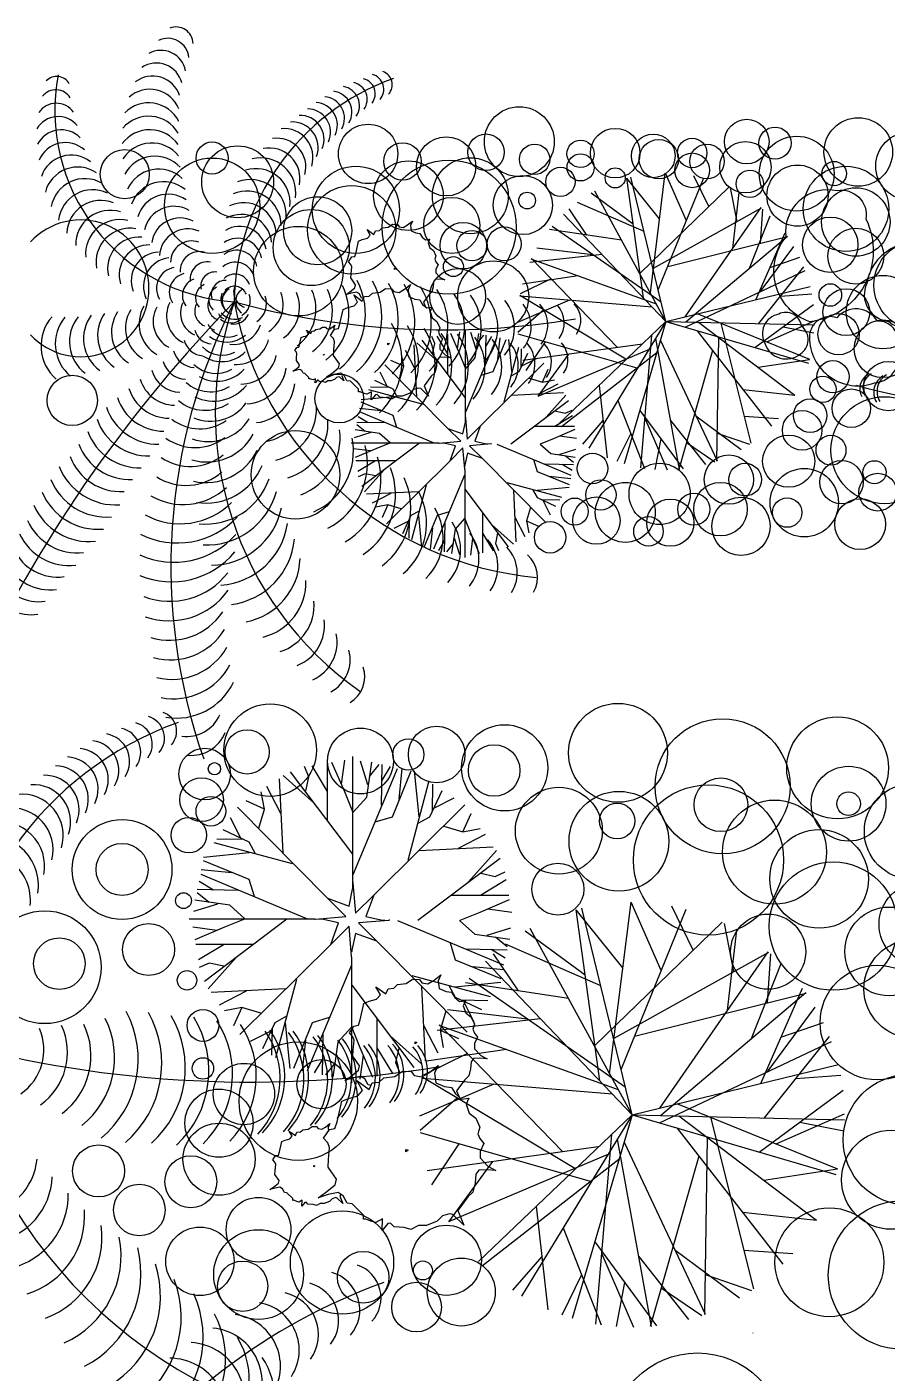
# Model space of a CAD drawing. Header units: inches. Extents: x 0 to 2330, y 0 to 1444.
# Drawn here: x 921 to 952.57, y 388.77 to 438.16 of the extents above; entities that cross this region are included whole.
import ezdxf

# ---------------------------------------------------------------- set-up
doc = ezdxf.new("R2010")
doc.units = ezdxf.units.IN
doc.header["$MEASUREMENT"] = 0
doc.layers.add('Plants', color=92, linetype='Continuous')

# ---------------------------------------------------------------- blocks, each defined once
blk = doc.blocks.new('18')
at = {"layer": 'Plants'}
for p, q in [((5981.23, 13080.4), (5982.37, 13088.95)), ((5985.27, 13043.75), (5985.27, 13090.16)), ((5969.63, 13083.03), (5968.07, 13086.62)), ((5976.28, 13077.76), (5970.76, 13086.88)), ((5976.28, 13067.23), (5976.28, 13087.84)), ((5982.37, 13077.61), (5977.84, 13088.14)), ((5990.62, 13080.12), (5987.99, 13088.61)), ((5990.22, 13075.73), (5991.99, 13088.18)), ((5991.18, 13083.09), (5994.62, 13087.33)), ((5995.48, 13072.76), (5995.74, 13087.33)), ((5995.59, 13081.53), (5998.67, 13086.63)), ((5971.61, 13073.46), (5960.43, 13083.43)), ((5985.2, 13055.44), (5963.12, 13084.8)), ((5985.36, 13048.28), (6001.15, 13085.92)), ((5999.33, 13068.8), (6006.01, 13085.07)), ((6001.71, 13075.02), (6002.83, 13085.92)), ((6008.9, 13068.8), (6007.23, 13085.07)), ((5960.43, 13055.99), (5959.16, 13082.32)), ((5968.5, 13077.86), (5969.63, 13083.03)), ((6004.9, 13053.37), (6012.34, 13081.25)), ((5549.5, 13018.38), (5557.12, 13079.4)), ((5567.84, 13055.13), (5557.15, 13079.4)), ((5579.27, 13062.37), (5571.61, 13078.07)), ((5959.58, 13069.97), (5954.63, 13079.53)), ((6012.65, 13068.8), (6017.05, 13078.14)), ((6013.61, 13070.78), (6013.76, 13080.4)), ((5545.99, 13015.82), (5537.57, 13076.74)), ((5554.21, 13056.07), (5537.6, 13076.74)), ((5557.47, 13003.8), (5539.61, 13077.26)), ((5553.54, 13019.95), (5576.7, 13076.91)), ((5953.78, 13071.48), (5952.65, 13077.61)), ((5985.2, 13070.52), (5982.37, 13077.61)), ((5985.36, 13070.35), (5990.22, 13075.73)), ((6014.32, 13071.91), (6021.36, 13075.45)), ((5544.25, 13028.46), (5589.51, 13072.28)), ((5947.27, 13074.42), (5947.27, 13074.42)), ((5953.78, 13071.48), (5947.27, 13074.42)), ((5992.7, 13040.92), (6025.1, 13073.04)), ((5557.47, 13003.8), (5521.2, 13070.14)), ((5593.69, 13054.73), (5590.35, 13071.88)), ((5591.47, 13040.99), (5594.8, 13069.54)), ((5976.28, 13039.79), (5944.16, 13072.19)), ((5951.8, 13064.7), (5953.78, 13071.48)), ((6024.39, 13063.42), (6027.33, 13069.93)), ((6027.33, 13069.93), (6027.33, 13069.93)), ((5540.79, 13053.44), (5519.39, 13069.11)), ((5945.29, 13061.41), (5941.75, 13068.45)), ((5993.26, 13066.96), (5999.33, 13068.8)), ((6008.5, 13066.53), (6012.65, 13068.8)), ((5546.33, 13049.62), (5512.37, 13064.48)), ((5948.4, 13059.74), (5939.07, 13064.14)), ((6017.61, 13065.4), (6024.39, 13063.42)), ((6024.39, 13063.42), (6030.52, 13064.55)), ((5551.08, 13031.04), (5606.14, 13061.65)), ((5567.32, 13006.2), (5605.92, 13061.83)), ((6022.87, 13057.62), (6032.44, 13062.57)), ((5517.11, 13047.87), (5508.17, 13061.12)), ((5605.63, 13043.62), (5606.84, 13061.05)), ((5963.83, 13051.99), (5935.95, 13059.44)), ((5946.42, 13060.7), (5936.8, 13060.85)), ((5950.67, 13055.59), (5948.4, 13059.74)), ((5557.47, 13003.8), (5505.27, 13058.49)), ((5599.93, 13030.93), (5610.55, 13057.63)), ((5948.4, 13055.99), (5932.13, 13054.32)), ((6008.9, 13056.77), (6035.23, 13058.04)), ((6026.37, 13045.59), (6036.34, 13056.77)), ((5948.4, 13046.42), (5932.13, 13053.11)), ((6008.34, 13032.01), (6037.71, 13054.08)), ((5534.85, 13045.18), (5498.2, 13050.74)), ((5555.07, 13013.65), (5499.44, 13052.26)), ((5603.29, 13014.94), (5618.14, 13048.9)), ((5942.18, 13048.8), (5931.28, 13049.92)), ((5968.92, 13032.45), (5931.28, 13048.25)), ((6030.77, 13048.7), (6035.94, 13047.57)), ((6035.94, 13047.57), (6039.53, 13049.13)), ((5558.34, 13031.76), (5619.45, 13047.08)), ((5567.6, 13003.57), (5619.29, 13047.31)), ((5935.67, 13042.68), (5930.57, 13045.77)), ((5950.24, 13040.35), (5948.4, 13046.42)), ((5985.29, 13045.21), (5986.17, 13034.41)), ((6030.67, 13040.92), (6039.78, 13046.44)), ((5605.51, 13019.01), (5622.67, 13042.06)), ((5944.44, 13042.58), (5929.87, 13042.83)), ((5983.92, 13037.01), (5985.19, 13042.95)), ((5520.28, 13037.8), (5491.73, 13041.14)), ((5934.11, 13038.27), (5929.87, 13041.72)), ((5976.28, 13039.79), (5983.92, 13037.01)), ((5982.79, 13033.26), (5976.28, 13039.79)), ((5986.17, 13034.41), (5992.7, 13040.92)), ((5992.7, 13040.92), (5989.91, 13033.28)), ((6020.14, 13040.92), (6040.75, 13040.92)), ((6030.52, 13034.84), (6041.05, 13039.36)), ((5524.91, 13037.91), (5488.07, 13033.8)), ((5610.48, 13031.37), (5625.59, 13036.59)), ((5937.08, 13037.72), (5928.59, 13035.08)), ((5941.47, 13037.31), (5929.02, 13039.08)), ((5946.85, 13032.45), (5941.47, 13037.31)), ((6076.67, 12977.31), (6084.29, 13038.33)), ((6095.01, 13014.06), (6084.32, 13038.33)), ((6106.44, 13021.3), (6098.78, 13037)), ((5552.6, 13012.7), (5488.87, 13035.59)), ((5532.81, 12990.58), (5488.99, 13035.84)), ((6023.43, 13032.01), (6030.52, 13034.84)), ((6033.3, 13035.97), (6041.86, 13034.84)), ((6073.16, 12974.75), (6064.74, 13035.66)), ((6081.38, 13014.99), (6064.77, 13035.67)), ((6084.64, 12962.73), (6066.78, 13036.19)), ((6080.71, 12978.88), (6103.87, 13035.84)), ((5604.61, 13002.7), (5627.75, 13031.66)), ((5971.68, 13032.37), (5927.04, 13032.37)), ((5961.77, 13032.29), (5932.4, 13010.21)), ((5946.68, 13032.29), (5939.59, 13029.46)), ((5971.99, 13032.38), (5982.79, 13033.26)), ((5980.19, 13031.01), (5974.25, 13032.28)), ((5977.41, 13023.37), (5980.19, 13031.01)), ((5998.12, 13031.91), (5987.32, 13031.03)), ((5987.32, 13031.03), (5993.83, 13024.5)), ((5989.91, 13033.28), (5995.86, 13032.01)), ((6001.19, 13031.84), (6038.83, 13016.05)), ((6023.26, 13031.84), (6028.64, 13026.98)), ((6071.42, 12987.39), (6116.68, 13031.21)), ((5567.2, 13000.95), (5628.45, 13029.83)), ((5936.81, 13028.33), (5928.25, 13029.46)), ((5939.59, 13029.46), (5929.06, 13024.93)), ((5983.94, 13029.88), (5977.41, 13023.37)), ((5984.82, 13019.09), (5983.94, 13029.88)), ((6033.03, 13026.58), (6041.52, 13029.21)), ((6084.64, 12962.73), (6048.37, 13029.06)), ((6120.86, 13013.66), (6117.52, 13030.81)), ((6118.64, 12999.92), (6121.97, 13028.47)), ((5498.9, 13025.61), (5483.2, 13017.94)), ((5512.74, 13027.02), (5484.31, 13022.85)), ((5986.19, 13027.29), (5984.92, 13021.34)), ((5993.83, 13024.5), (5986.19, 13027.29)), ((6028.64, 13026.98), (6041.09, 13025.21)), ((6036, 13026.02), (6040.24, 13022.58)), ((6067.96, 13012.37), (6046.56, 13028.04)), ((5949.97, 13023.37), (5929.36, 13023.37)), ((5939.44, 13023.37), (5930.33, 13017.85)), ((5977.41, 13023.37), (5945.01, 12991.25)), ((5993.83, 13024.5), (6025.95, 12992.1)), ((6019.87, 13023.94), (6021.7, 13017.87)), ((6073.5, 13008.55), (6039.54, 13023.41)), ((5557.47, 13003.8), (5630.93, 13021.66)), ((6025.67, 13021.72), (6040.24, 13021.46)), ((6034.44, 13021.62), (6039.53, 13018.53)), ((6044.28, 13006.8), (6035.34, 13020.05)), ((6078.25, 12989.97), (6133.31, 13020.58)), ((6094.49, 12965.13), (6133.09, 13020.76)), ((6132.8, 13002.55), (6134.01, 13019.98)), ((5615.81, 13016.72), (5631.75, 13017.84)), ((5943.74, 13018.7), (5933.77, 13007.52)), ((5984.83, 13018.77), (5984.83, 12974.13)), ((6021.7, 13017.87), (6037.98, 13011.19)), ((6084.64, 12962.73), (6032.44, 13017.42)), ((5508.26, 13014.65), (5481.87, 13003.27)), ((5550.47, 13011.14), (5482.98, 13016.75)), ((5537.07, 12984.65), (5483.03, 13017.03)), ((5934.17, 13016.72), (5930.58, 13015.17)), ((5939.34, 13015.59), (5934.17, 13016.72)), ((5984.75, 13016.01), (5968.95, 12978.37)), ((6027.93, 13015.49), (6038.83, 13014.38)), ((6127.1, 12989.85), (6137.72, 13016.56)), ((5602.72, 12990.54), (5632.56, 13012.52)), ((6006.28, 13012.3), (6034.16, 13004.86)), ((5495.25, 13009.71), (5482.07, 12998.24)), ((5965.21, 13010.92), (5957.77, 12983.04)), ((6021.7, 13008.3), (6037.98, 13009.97)), ((6062.02, 13004.11), (6025.37, 13009.67)), ((6082.24, 12972.58), (6026.61, 13011.19)), ((5573.61, 13007.73), (5630.58, 12984.57)), ((5961.21, 13007.52), (5934.88, 13006.25)), ((5947.24, 13006.68), (5937.67, 13001.72)), ((5984.91, 13008.86), (6006.99, 12979.49)), ((6009.68, 13008.3), (6010.95, 12981.97)), ((6019.44, 13008.71), (6021.7, 13004.55)), ((6094.77, 12962.49), (6146.46, 13006.24)), ((6130.46, 12973.87), (6145.31, 13007.83)), ((5557.47, 13003.8), (5502.78, 12951.6)), ((5557.47, 13003.8), (5518.15, 12939.23)), ((5557.47, 13003.8), (5536.2, 12931.25)), ((5557.47, 13003.8), (5633.05, 13002.04)), ((5557.47, 13003.8), (5630.02, 12982.54)), ((5608.79, 12993.43), (5633.07, 13004.12)), ((6021.7, 13004.55), (6031.04, 13000.15)), ((6023.69, 13003.59), (6033.31, 13003.44)), ((6085.52, 12990.69), (6146.62, 13006.01)), ((5574.08, 13003.41), (5623.11, 12966.3)), ((5585.43, 13002.92), (5600.75, 12941.82)), ((5617.16, 13001.18), (5632.85, 12998.13)), ((5945.72, 13000.87), (5939.59, 12999.74)), ((5945.72, 13000.87), (5942.78, 12994.36)), ((5952.5, 12998.89), (5945.72, 13000.87)), ((6024.82, 13002.88), (6028.36, 12995.85)), ((6132.68, 12977.94), (6149.84, 13000.99)), ((5451.33, 12989.95), (5452.47, 12998.5)), ((5455.38, 12953.31), (5455.38, 12999.72)), ((5460.72, 12989.67), (5458.09, 12998.16)), ((5573.41, 12999.13), (5611.17, 12950.59)), ((6018.31, 12999.59), (6016.33, 12992.81)), ((6047.45, 12996.73), (6018.9, 13000.07)), ((5439.73, 12992.58), (5438.17, 12996.17)), ((5446.38, 12987.31), (5440.86, 12996.43)), ((5446.38, 12976.78), (5446.38, 12997.39)), ((5452.47, 12987.16), (5447.94, 12997.69)), ((5455.46, 12957.83), (5471.25, 12995.47)), ((5460.32, 12985.28), (5462.09, 12997.73)), ((5461.28, 12992.64), (5464.72, 12996.88)), ((5465.58, 12982.31), (5465.84, 12996.88)), ((5465.69, 12991.08), (5468.77, 12996.18)), ((5471.81, 12984.57), (5472.93, 12995.47)), ((5542.73, 12980.03), (5482.15, 12997.31)), ((5550.13, 12996.8), (5544.51, 12929.32)), ((5584.25, 12995.72), (5583.23, 12932.73)), ((5957.46, 12995.5), (5953.06, 12986.16)), ((5961.61, 12997.76), (5957.46, 12995.5)), ((5961.21, 12995.5), (5962.88, 12979.22)), ((5970.78, 12995.5), (5964.09, 12979.22)), ((5976.85, 12997.34), (5970.78, 12995.5)), ((5993.83, 12997.06), (5993.83, 12976.46)), ((6052.08, 12996.84), (6015.24, 12992.73)), ((6137.65, 12990.3), (6152.76, 12995.52)), ((5441.71, 12983.01), (5430.53, 12992.98)), ((5455.3, 12964.99), (5433.22, 12994.35)), ((5438.6, 12987.41), (5439.73, 12992.58)), ((5469.43, 12978.35), (5476.11, 12994.62)), ((5479, 12978.35), (5477.33, 12994.62)), ((5495.84, 12993.4), (5486.08, 12978.91)), ((5552.19, 12995.14), (5564.23, 12928.51)), ((5554.62, 12994.07), (5583.49, 12932.82)), ((5942.78, 12994.36), (5942.78, 12994.36)), ((5956.5, 12993.52), (5956.35, 12983.89)), ((5984.75, 12993.94), (5979.89, 12988.56)), ((5984.91, 12993.77), (5987.74, 12986.68)), ((6010.53, 12994.33), (6015.48, 12984.76)), ((6079.77, 12971.63), (6016.04, 12994.52)), ((6059.98, 12949.51), (6016.16, 12994.77)), ((6016.33, 12992.81), (6017.46, 12986.68)), ((6016.33, 12992.81), (6022.84, 12989.87)), ((5430.53, 12965.54), (5429.26, 12991.87)), ((5475, 12962.92), (5482.44, 12990.8)), ((5483.71, 12980.33), (5483.86, 12989.95)), ((5545.45, 12992.33), (5484.53, 12983.9)), ((5955.79, 12992.38), (5948.75, 12988.85)), ((5974.63, 12991.53), (5974.37, 12976.96)), ((5998.5, 12990.83), (6009.68, 12980.86)), ((6022.84, 12989.87), (6022.84, 12989.87)), ((6131.78, 12961.63), (6154.92, 12990.58)), ((5423.88, 12981.04), (5422.75, 12987.16)), ((5429.68, 12979.52), (5424.73, 12989.09)), ((5455.3, 12980.07), (5452.47, 12987.16)), ((5482.75, 12978.35), (5487.15, 12987.69)), ((5507.83, 12987.12), (5492.15, 12965.73)), ((5548.83, 12989.61), (5492.17, 12965.7)), ((5552.79, 12987.86), (5504.25, 12950.1)), ((5581.24, 12989.06), (5563.96, 12928.48)), ((5968.4, 12989.27), (5967.28, 12978.37)), ((5979.89, 12988.56), (5978.12, 12976.11)), ((6094.37, 12959.88), (6155.62, 12988.75)), ((5455.46, 12979.9), (5460.32, 12985.28)), ((5484.42, 12981.46), (5491.46, 12985)), ((5604.36, 12980.49), (5630.57, 12984.54)), ((5979.49, 12984.18), (5982.12, 12975.69)), ((5987.74, 12986.68), (5992.27, 12976.15)), ((5993.83, 12986.53), (5999.35, 12977.42)), ((6001.61, 12986.43), (6000.48, 12981.27)), ((6026.07, 12984.54), (6010.37, 12976.87)), ((6039.91, 12985.95), (6011.48, 12981.78)), ((5446.38, 12949.34), (5414.26, 12981.74)), ((5417.37, 12983.97), (5417.37, 12983.97)), ((5423.88, 12981.04), (5417.37, 12983.97)), ((5462.8, 12950.47), (5495.2, 12982.59)), ((5974.52, 12982.76), (5971.44, 12977.67)), ((5988.88, 12983.9), (5987.74, 12975.34)), ((5421.9, 12974.25), (5423.88, 12981.04)), ((5494.49, 12972.97), (5497.43, 12979.48)), ((5497.43, 12979.48), (5497.43, 12979.48)), ((5978.93, 12981.2), (5975.49, 12976.96)), ((6000.48, 12981.27), (6002.04, 12977.67)), ((6084.64, 12962.73), (6158.1, 12980.59)), ((5415.39, 12970.96), (5411.85, 12978)), ((5463.36, 12976.51), (5469.43, 12978.35)), ((5478.6, 12976.08), (5482.75, 12978.35)), ((6064.24, 12943.58), (6010.2, 12975.96)), ((6142.98, 12975.64), (6158.92, 12976.77)), ((5418.5, 12969.29), (5409.17, 12973.69)), ((5487.71, 12974.95), (5494.49, 12972.97)), ((5494.49, 12972.97), (5500.62, 12974.1)), ((6035.43, 12973.58), (6009.04, 12962.2)), ((6077.64, 12970.07), (6010.15, 12975.68)), ((5492.97, 12967.17), (5502.54, 12972.12)), ((5523.36, 12971.24), (5527.47, 12934.41)), ((6129.89, 12949.47), (6159.73, 12971.45)), ((5433.93, 12961.54), (5406.05, 12968.99)), ((5416.52, 12970.25), (5406.9, 12970.4)), ((5420.77, 12965.14), (5418.5, 12969.29)), ((5596.73, 12969.15), (5623.1, 12966.28)), ((6022.42, 12968.64), (6009.24, 12957.17)), ((5418.5, 12965.54), (5402.23, 12963.87)), ((5479, 12966.32), (5505.33, 12967.59)), ((5496.47, 12955.14), (5506.44, 12966.32)), ((6100.78, 12966.66), (6157.75, 12943.5)), ((5418.5, 12955.97), (5402.23, 12962.66)), ((5478.44, 12941.56), (5507.81, 12963.63)), ((5532.94, 12963.52), (5546.45, 12929.01)), ((6084.64, 12962.73), (6029.95, 12910.53)), ((6084.64, 12962.73), (6045.32, 12898.16)), ((6084.64, 12962.73), (6063.38, 12890.18)), ((6084.64, 12962.73), (6160.22, 12960.97)), ((6084.64, 12962.73), (6157.19, 12941.47)), ((6101.25, 12962.34), (6150.28, 12925.23)), ((6135.96, 12952.35), (6160.24, 12963.05)), ((5412.28, 12958.35), (5401.38, 12959.47)), ((6112.6, 12961.85), (6127.92, 12900.75)), ((6144.33, 12960.1), (6160.02, 12957.06)), ((5439.02, 12942), (5401.38, 12957.8)), ((5500.87, 12958.25), (5506.04, 12957.12)), ((5506.04, 12957.12), (5509.63, 12958.68)), ((5544.2, 12958.55), (5566.18, 12928.71)), ((6100.58, 12958.06), (6138.34, 12909.52)), ((5405.77, 12952.23), (5400.68, 12955.32)), ((5420.34, 12949.9), (5418.5, 12955.97)), ((5455.39, 12954.76), (5456.27, 12943.96)), ((5500.77, 12950.47), (5509.88, 12955.99)), ((5546.62, 12954.59), (5558, 12928.2)), ((5572.68, 12955.76), (5595.73, 12938.6)), ((5597.28, 12955.63), (5614.71, 12954.42)), ((6069.9, 12938.95), (6009.32, 12956.24)), ((6077.3, 12955.73), (6071.68, 12888.25)), ((6079.36, 12954.07), (6091.4, 12887.43)), ((6111.42, 12954.65), (6110.4, 12891.66)), ((5414.54, 12952.13), (5399.97, 12952.38)), ((5404.21, 12947.82), (5399.97, 12951.27)), ((5454.02, 12946.56), (5455.29, 12952.5)), ((5525.34, 12953.42), (5514.86, 12941.35)), ((5559.72, 12953.46), (5577.55, 12930.92)), ((6072.62, 12951.26), (6011.7, 12942.83)), ((6023.01, 12952.33), (6013.25, 12937.84)), ((6081.79, 12953), (6110.66, 12891.75)), ((5411.57, 12946.86), (5399.12, 12948.63)), ((5446.38, 12949.34), (5454.02, 12946.56)), ((5452.89, 12942.81), (5446.38, 12949.34)), ((5456.27, 12943.96), (5462.8, 12950.47)), ((5462.8, 12950.47), (5460.02, 12942.83)), ((5490.24, 12950.47), (5510.85, 12950.47)), ((5500.62, 12944.39), (5511.15, 12948.91)), ((6076, 12948.54), (6019.34, 12924.63)), ((5407.18, 12947.27), (5398.69, 12944.63)), ((5416.95, 12942), (5411.57, 12946.86)), ((5539.48, 12946.82), (5532.48, 12932.45)), ((5583.46, 12946.97), (5599.98, 12941.29)), ((6035, 12946.05), (6019.32, 12924.66)), ((6079.96, 12946.79), (6031.42, 12909.03)), ((6108.41, 12947.99), (6091.13, 12887.41)), ((5493.53, 12941.56), (5500.62, 12944.39)), ((5503.4, 12945.52), (5511.96, 12944.39)), ((5554.84, 12944.11), (5551.8, 12928.41)), ((6131.53, 12939.42), (6157.74, 12943.47)), ((5441.78, 12941.92), (5397.14, 12941.92)), ((5431.87, 12941.84), (5402.5, 12919.76)), ((5416.78, 12941.84), (5409.69, 12939.01)), ((5442.09, 12941.93), (5452.89, 12942.81)), ((5450.29, 12940.57), (5444.35, 12941.83)), ((5447.51, 12932.92), (5450.29, 12940.57)), ((5468.22, 12941.46), (5457.42, 12940.58)), ((5457.42, 12940.58), (5463.93, 12934.05)), ((5460.02, 12942.83), (5465.96, 12941.56)), ((5471.29, 12941.39), (5508.93, 12925.6)), ((5493.36, 12941.39), (5498.74, 12936.53)), ((5567.87, 12942.18), (5582.36, 12932.42)), ((5406.91, 12937.88), (5398.35, 12939.01)), ((5409.69, 12939.01), (5399.16, 12934.48)), ((5454.04, 12939.43), (5447.51, 12932.92)), ((5454.92, 12928.64), (5454.04, 12939.43)), ((5503.13, 12936.13), (5511.62, 12938.76)), ((5456.29, 12936.84), (5455.02, 12930.89)), ((5463.93, 12934.05), (5456.29, 12936.84)), ((5498.74, 12936.53), (5511.19, 12934.76)), ((5506.1, 12935.57), (5510.34, 12932.13)), ((5420.07, 12932.92), (5399.46, 12932.92)), ((5409.54, 12932.92), (5400.43, 12927.41)), ((5447.51, 12932.92), (5415.11, 12900.8)), ((5463.93, 12934.05), (5496.05, 12901.65)), ((5489.97, 12933.5), (5491.8, 12927.42)), ((5495.77, 12931.27), (5510.34, 12931.02)), ((5504.54, 12931.17), (5509.63, 12928.08)), ((6050.53, 12930.17), (6054.64, 12893.34)), ((5413.84, 12928.25), (5403.87, 12917.08)), ((5454.93, 12928.32), (5454.93, 12883.68)), ((5491.8, 12927.42), (5508.08, 12920.74)), ((6123.9, 12928.08), (6150.27, 12925.2)), ((5404.27, 12926.27), (5400.68, 12924.72)), ((5409.44, 12925.14), (5404.27, 12926.27)), ((5454.85, 12925.57), (5439.06, 12887.93)), ((5498.03, 12925.04), (5508.93, 12923.93)), ((5476.38, 12921.85), (5504.26, 12914.41)), ((6060.11, 12922.45), (6073.62, 12887.94)), ((5435.31, 12920.47), (5427.87, 12892.6)), ((5455.01, 12918.41), (5477.09, 12889.04)), ((5489.54, 12918.26), (5491.8, 12914.11)), ((5491.8, 12917.85), (5508.08, 12919.52)), ((5431.31, 12917.08), (5404.98, 12915.8)), ((5417.34, 12916.23), (5407.77, 12911.27)), ((5479.78, 12917.85), (5481.05, 12891.53)), ((6071.37, 12917.48), (6093.35, 12887.63)), ((5491.8, 12914.11), (5501.14, 12909.7)), ((5493.79, 12913.14), (5503.41, 12912.99)), ((6073.79, 12913.52), (6085.17, 12887.13)), ((6099.85, 12914.69), (6122.9, 12897.53)), ((6124.45, 12914.56), (6141.88, 12913.35)), ((5415.82, 12910.42), (5409.69, 12909.29)), ((5415.82, 12910.42), (5412.88, 12903.92)), ((5422.6, 12908.44), (5415.82, 12910.42)), ((5494.92, 12912.43), (5498.46, 12905.4)), ((6052.51, 12912.35), (6042.03, 12900.28)), ((6086.89, 12912.39), (6104.72, 12889.85)), ((5431.71, 12907.31), (5427.56, 12905.05)), ((5488.41, 12909.14), (5486.43, 12902.36)), ((5427.56, 12905.05), (5423.16, 12895.71)), ((5431.31, 12905.05), (5432.98, 12888.77)), ((5440.88, 12905.05), (5434.19, 12888.77)), ((5446.95, 12906.89), (5440.88, 12905.05)), ((5463.93, 12906.61), (5463.93, 12886.01)), ((6066.65, 12905.75), (6059.65, 12891.38)), ((6110.63, 12905.9), (6127.15, 12900.22)), ((5412.88, 12903.92), (5412.88, 12903.92)), ((5425.89, 12901.93), (5418.85, 12898.4)), ((5426.6, 12903.07), (5426.45, 12893.44)), ((5454.85, 12903.49), (5449.99, 12898.11)), ((5455.01, 12903.32), (5457.84, 12896.23)), ((5480.63, 12903.88), (5485.58, 12894.31)), ((5486.43, 12902.36), (5487.56, 12896.23)), ((5486.43, 12902.36), (5492.94, 12899.42)), ((6082.01, 12903.04), (6078.97, 12887.34)), ((5444.73, 12901.09), (5444.47, 12886.51)), ((5468.6, 12900.39), (5479.78, 12890.41)), ((5492.94, 12899.42), (5492.94, 12899.42)), ((6095.04, 12901.11), (6109.53, 12891.35)), ((5438.5, 12898.82), (5437.38, 12887.93)), ((5449.99, 12898.11), (5448.22, 12885.66)), ((5457.84, 12896.23), (5462.37, 12885.7)), ((5449.59, 12893.73), (5452.22, 12885.24)), ((5458.98, 12893.45), (5457.84, 12884.89)), ((5463.93, 12896.08), (5469.45, 12886.97)), ((5471.71, 12895.98), (5470.58, 12890.82)), ((5444.62, 12892.31), (5441.54, 12887.22)), ((5449.03, 12890.76), (5445.59, 12886.51)), ((5470.58, 12890.82), (5472.14, 12887.22)), ((6127.59, 12885.15), (6127.59, 12885.07))]:
    blk.add_line(p, q, dxfattribs=at)
for points in [[(5630.69, 13003.67, -0.520567), (5618.69, 13046.93, -0.520567), (5644.68, 13070.49, -0.520567), (5659.3, 13056.02, -0.520567)], [(5659.76, 13023.18, 0.520567), (5670.94, 13003.9, 0.520567), (5686.49, 13006.58, 0.520567), (5698.04, 13023.83, 0.520567), (5696.22, 13040.83, 0.520567)], [(5663.67, 12972.55, 0.520567), (5675.09, 12991.69, 0.520567), (5665.19, 13003.98, 0.520567), (5644.5, 13005.7, 0.520567), (5630.53, 12995.85, 0.520567)], [(5608.01, 12992.28, 0.520567), (5625.93, 12987.34, 0.520567), (5626.54, 13001.42, 0.520567), (5614.89, 13007.6, 0.520567)]]:
    blk.add_lwpolyline(points, format="xyb", close=True, dxfattribs=at)
for points in [[(5403.59, 13015.57), (5402.4, 13015.76), (5401.27, 13017.87), (5399.82, 13018.8), (5397.04, 13018.22), (5394.15, 13017.32), (5396.26, 13018.75), (5399.02, 13020.94), (5399.35, 13022.58), (5396.99, 13026.02), (5397.09, 13028.17), (5397.4, 13031.65), (5396.94, 13032.9), (5395.71, 13034.24), (5397.37, 13036.7), (5398.92, 13037), (5399.58, 13038.91), (5400.87, 13044.77), (5402.76, 13045.57), (5405.43, 13046.3), (5406.75, 13047.81), (5405.18, 13050.71), (5408.64, 13048.15), (5409.52, 13049.99), (5411.52, 13050.19), (5412.85, 13051.47), (5415.96, 13051.86), (5418.18, 13053.38), (5420.63, 13053.24), (5421.53, 13052.1), (5423.64, 13051.7), (5425.86, 13052.99), (5428.3, 13054.92), (5427.31, 13052.75), (5427.66, 13050.03), (5430.12, 13048.98), (5432.12, 13048.71), (5433.25, 13046.84), (5434.92, 13045.4), (5437.04, 13045.68), (5436.27, 13043.92), (5437.18, 13041.41), (5439.08, 13039.91), (5440.21, 13037.35), (5439.66, 13035.53), (5440.23, 13034.13), (5441.35, 13032.72), (5440.25, 13030.46), (5440.26, 13028.63), (5442.5, 13026.25), (5444.74, 13025.01), (5442.18, 13025.3), (5439.95, 13025.15), (5439.07, 13023.99), (5438.86, 13021.52), (5438.21, 13018.93), (5436.77, 13017.57), (5433.9, 13013.68), (5434.91, 13011.19)], [(5991.9, 12973.17), (5990.7, 12973.36), (5989.57, 12975.47), (5988.12, 12976.4), (5985.34, 12975.82), (5982.45, 12974.92), (5984.56, 12976.35), (5987.33, 12978.54), (5987.65, 12980.18), (5985.29, 12983.62), (5985.39, 12985.77), (5985.7, 12989.25), (5985.25, 12990.5), (5984.02, 12991.84), (5985.67, 12994.3), (5987.22, 12994.6), (5987.88, 12996.5), (5989.18, 13002.37), (5991.06, 13003.17), (5993.73, 13003.9), (5995.06, 13005.41), (5993.48, 13008.31), (5996.95, 13005.75), (5997.82, 13007.59), (5999.83, 13007.79), (6001.15, 13009.07), (6004.27, 13009.46), (6006.48, 13010.98), (6008.93, 13010.84), (6009.83, 13009.7), (6011.95, 13009.3), (6014.16, 13010.59), (6016.6, 13012.52), (6015.61, 13010.35), (6015.96, 13007.63), (6018.42, 13006.57), (6020.42, 13006.31), (6021.55, 13004.44), (6023.23, 13003), (6025.34, 13003.28), (6024.57, 13001.52), (6025.48, 12999.01), (6027.38, 12997.51), (6028.51, 12994.95), (6027.96, 12993.13), (6028.53, 12991.73), (6029.65, 12990.31), (6028.55, 12988.06), (6028.56, 12986.23), (6030.81, 12983.85), (6033.04, 12982.61), (6030.48, 12982.9), (6028.25, 12982.75), (6027.37, 12981.59), (6027.16, 12979.12), (6026.51, 12976.53), (6025.07, 12975.17), (6022.21, 12971.28), (6023.21, 12968.79)], [(5392.73, 12976.78), (5392.3, 12976.21), (5393.36, 12973.58), (5391.4, 12975.5), (5390.84, 12975.63), (5389.6, 12975.22), (5388.63, 12974.31), (5386.75, 12973.55), (5385.29, 12973.55), (5383.98, 12972.8), (5382.79, 12973.16), (5380.98, 12973.31), (5380.35, 12973.97), (5379.87, 12973.87), (5378.83, 12972.62), (5378.89, 12974.68), (5377.71, 12974.04), (5377.01, 12974.21), (5375.97, 12974.68), (5375.55, 12974.64), (5375.54, 12975.36), (5373.51, 12977.36), (5372.61, 12977.51), (5371.91, 12978.82), (5371, 12979.4), (5369.26, 12979.04), (5367.46, 12978.48), (5368.77, 12979.37), (5370.5, 12980.74), (5370.7, 12981.77), (5369.23, 12983.92), (5369.29, 12985.26), (5369.49, 12987.43), (5369.2, 12988.22), (5368.43, 12989.05), (5369.47, 12990.59), (5370.44, 12990.78), (5370.85, 12991.97), (5371.66, 12995.64), (5372.84, 12996.14), (5374.5, 12996.59), (5375.33, 12997.53), (5374.35, 12999.35), (5376.51, 12997.74), (5377.06, 12998.9), (5378.31, 12999.02), (5379.14, 12999.82), (5381.09, 13000.06), (5382.47, 13001.01), (5384.01, 13000.93), (5384.57, 13000.22), (5385.89, 12999.97), (5387.27, 13000.77), (5388.8, 13001.98), (5388.18, 13000.62), (5388.35, 12999.33)], [(5981.03, 12934.38), (5980.6, 12933.81), (5981.66, 12931.18), (5979.7, 12933.09), (5979.15, 12933.23), (5977.9, 12932.82), (5976.93, 12931.91), (5975.06, 12931.15), (5973.6, 12931.15), (5972.28, 12930.4), (5971.09, 12930.76), (5969.29, 12930.91), (5968.66, 12931.57), (5968.17, 12931.47), (5967.13, 12930.22), (5967.19, 12932.28), (5966.01, 12931.64), (5965.32, 12931.81), (5964.27, 12932.28), (5963.85, 12932.24), (5963.85, 12932.96), (5961.82, 12934.96), (5960.91, 12935.11), (5960.21, 12936.42), (5959.3, 12937), (5957.56, 12936.64), (5955.76, 12936.08), (5957.07, 12936.97), (5958.8, 12938.34), (5959.01, 12939.37), (5957.53, 12941.52), (5957.59, 12942.86), (5957.79, 12945.03), (5957.5, 12945.82), (5956.73, 12946.65), (5957.77, 12948.19), (5958.74, 12948.38), (5959.15, 12949.57), (5959.96, 12953.24), (5961.14, 12953.74), (5962.81, 12954.19), (5963.64, 12955.13), (5962.65, 12956.95), (5964.82, 12955.34), (5965.37, 12956.5), (5966.62, 12956.62), (5967.45, 12957.42), (5969.39, 12957.66), (5970.78, 12958.61), (5972.31, 12958.53), (5972.87, 12957.82), (5974.19, 12957.57), (5975.58, 12958.37), (5977.1, 12959.58), (5976.48, 12958.22), (5976.65, 12956.93)]]:
    blk.add_lwpolyline(points, dxfattribs=at)
for points in [[(5419.1, 13031.04), (5419.77, 13030.88), (5419.11, 13030.36)], [(5398.39, 13017.36), (5402.72, 13014.16), (5403.82, 13016.47), (5406.32, 13016.72), (5407.98, 13018.31), (5411.88, 13018.8), (5414.65, 13020.7), (5417.71, 13020.52), (5418.83, 13019.1), (5421.47, 13018.6), (5424.25, 13020.21), (5427.29, 13022.62), (5426.06, 13019.92), (5426.5, 13016.51), (5429.57, 13015.19), (5432.07, 13014.87), (5433.48, 13012.52), (5435.58, 13010.72), (5438.22, 13011.08), (5437.26, 13008.88), (5438.39, 13005.74), (5440.77, 13003.87), (5442.18, 13000.66), (5441.5, 12998.39), (5442.2, 12996.64), (5443.61, 12994.87), (5442.23, 12992.05), (5442.25, 12989.76), (5445.05, 12986.78), (5447.84, 12985.24), (5444.64, 12985.59), (5441.86, 12985.41), (5440.76, 12983.97), (5440.5, 12980.88), (5439.68, 12977.64), (5437.89, 12975.93), (5434.3, 12971.08), (5436.42, 12965.84), (5432.5, 12969.66), (5431.39, 12969.93), (5428.89, 12969.11), (5426.95, 12967.29), (5423.21, 12965.77), (5420.28, 12965.77), (5417.65, 12964.26), (5415.28, 12964.98), (5411.66, 12965.29), (5410.4, 12966.6), (5409.43, 12966.41), (5407.36, 12963.91), (5407.47, 12968.04), (5405.12, 12966.75), (5403.72, 12967.09), (5401.63, 12968.03), (5400.8, 12967.95), (5400.79, 12969.38), (5396.73, 12973.38), (5394.92, 12973.68), (5393.51, 12976.31), (5391.69, 12977.47), (5388.22, 12976.75), (5384.61, 12975.62), (5387.24, 12977.41), (5390.7, 12980.15), (5391.11, 12982.2), (5388.16, 12986.5), (5388.28, 12989.19), (5388.67, 12993.53), (5388.1, 12995.1), (5386.56, 12996.77), (5388.63, 12999.84), (5390.57, 13000.23), (5391.39, 13002.61), (5393.01, 13009.94), (5395.37, 13010.94), (5398.7, 13011.85), (5400.36, 13013.73)], [(5415.8, 12992.78), (5416.63, 12992.58), (5415.8, 12991.92)], [(5383.05, 12987.06), (5383.47, 12986.95), (5383.05, 12986.63)], [(6007.41, 12988.64), (6008.07, 12988.48), (6007.41, 12987.96)], [(5986.69, 12974.96), (5991.03, 12971.76), (5992.12, 12974.07), (5994.63, 12974.31), (5996.29, 12975.91), (6000.18, 12976.4), (6002.95, 12978.3), (6006.01, 12978.12), (6007.13, 12976.7), (6009.78, 12976.2), (6012.55, 12977.81), (6015.59, 12980.22), (6014.36, 12977.52), (6014.8, 12974.11), (6017.87, 12972.79), (6020.37, 12972.47), (6021.78, 12970.12), (6023.88, 12968.32), (6026.52, 12968.68), (6025.56, 12966.48), (6026.69, 12963.33), (6029.07, 12961.47), (6030.48, 12958.26), (6029.8, 12955.99), (6030.51, 12954.24), (6031.91, 12952.47), (6030.54, 12949.65), (6030.55, 12947.36), (6033.35, 12944.38), (6036.14, 12942.84), (6032.94, 12943.19), (6030.16, 12943.01), (6029.06, 12941.57), (6028.8, 12938.48), (6027.99, 12935.24), (6026.19, 12933.53), (6022.6, 12928.68), (6024.72, 12923.44), (6020.8, 12927.26), (6019.69, 12927.53), (6017.19, 12926.71), (6015.25, 12924.89), (6011.51, 12923.37), (6008.59, 12923.37), (6005.95, 12921.86), (6003.58, 12922.58), (5999.97, 12922.89), (5998.71, 12924.2), (5997.73, 12924.01), (5995.66, 12921.51), (5995.77, 12925.64), (5993.42, 12924.35), (5992.02, 12924.69), (5989.93, 12925.63), (5989.1, 12925.55), (5989.09, 12926.98), (5985.03, 12930.98), (5983.22, 12931.28), (5981.81, 12933.91), (5979.99, 12935.07), (5976.52, 12934.35), (5972.91, 12933.22), (5975.54, 12935.01), (5979, 12937.75), (5979.41, 12939.8), (5976.46, 12944.1), (5976.58, 12946.79), (5976.97, 12951.13), (5976.4, 12952.7), (5974.86, 12954.37), (5976.93, 12957.44), (5978.88, 12957.83), (5979.69, 12960.21), (5981.32, 12967.54), (5983.67, 12968.54), (5987.01, 12969.45), (5988.66, 12971.33)], [(6004.1, 12950.38), (6004.94, 12950.18), (6004.11, 12949.52)], [(5971.35, 12944.66), (5971.77, 12944.55), (5971.36, 12944.23)]]:
    blk.add_lwpolyline(points, close=True, dxfattribs=at)
for centre, radius in [((5482.75, 13095.4), 17.8), ((6578.41, 13095.4), 17.8), ((5955.84, 13092.47), 16.48), ((6079.66, 13091.52), 17.61), ((5598.63, 13095.48), 11.34), ((5655.41, 13090.17), 17.46), ((5405.73, 13089.17), 15.12), ((5613.01, 13094.68), 8.18), ((6116.88, 13079.62), 24.03), ((6157.82, 13086.16), 18.13), ((5531.6, 13089.57), 12.62), ((5681.59, 13082.95), 17.3), ((5987.99, 13088.61), 11.71), ((6015.09, 13090.91), 10.07), ((6039.32, 13086.18), 15.34), ((5445.51, 13082.81), 15.06), ((5465.78, 13090.03), 9.3), ((5550.97, 13088.18), 11.12), ((5570.81, 13089.64), 7.49), ((5624.07, 13079.14), 19.08), ((5947.66, 13091.84), 7.86), ((5326.25, 13087.08), 8.17), ((5423.25, 13085.35), 9.54), ((5513.97, 13089.19), 6.94), ((5553.83, 13086.51), 9.99), ((5597.91, 13082.41), 13.08), ((6005.02, 13090.91), 5.55), ((6035.55, 13085.24), 9.18), ((5339.26, 13074.98), 18.31), ((5490.55, 13086.42), 7.75), ((5578.36, 13085.36), 8.82), ((5932.53, 13083.96), 9.19), ((5281.74, 13078.83), 12.51), ((5513.97, 13082.29), 6.9), ((5570.81, 13080.81), 8.83), ((5326.25, 13062.81), 24.28), ((5457.81, 13067.88), 19.34), ((5935.99, 13085.85), 2.2), ((6161.71, 13073.42), 13.32), ((5426.26, 13067.9), 17.71), ((5446.99, 13051.85), 34.14), ((5624.47, 13067.94), 15.57), ((5643.15, 13079.14), 6.21), ((5399.49, 13060.71), 22.21), ((5503.71, 13074.93), 7.44), ((5531.6, 13076.96), 5.1), ((5600.22, 13073.94), 6.98), ((5649.17, 13061.2), 21.74), ((5931.4, 13074.84), 7.77), ((6116.25, 13073.03), 9.55), ((6184.3, 13063.55), 16.97), ((5484.52, 13063.14), 15.08), ((6058.58, 13063.8), 15.46), ((6079.97, 13060.04), 17.76), ((6111.85, 13053.38), 26.72), ((5934.73, 13070.73), 5.29), ((6161.71, 13073.42), 4.2), ((5397.35, 13050.51), 22.52), ((6079.35, 13067.27), 6.34), ((6135.35, 13056.21), 18.52), ((5486.74, 13065.44), 4.24), ((5654.15, 13054.53), 17.44), ((5380.01, 13050.04), 17.35), ((5448.33, 13052.74), 14.3), ((5903.13, 13050.01), 17.76), ((5926.87, 13062.23), 6.3), ((6151.22, 13046.66), 17.56), ((5376.72, 13041.49), 19.37), ((5903.13, 13050.01), 9.26), ((5641.16, 13042.89), 14.11), ((5454.2, 13042.47), 11.83), ((5370.22, 13029.44), 22.81), ((5475.04, 13043.31), 8.66), ((5654.15, 13037.08), 14.23), ((6058.26, 13043.01), 9.26), ((6156.29, 13029.85), 22.84), ((5458.68, 13042.45), 7.75), ((5686.31, 13022.34), 22.9), ((6187.37, 13030.53), 14.81), ((5924.98, 13038.92), 2.83), ((5449.17, 13031.77), 5.1), ((6176.17, 13020.84), 15.8), ((5469.44, 13016.58), 18.09), ((5875.58, 13015.23), 20.08), ((6133.09, 13020.76), 13.37), ((5451.35, 13016.58), 14.24), ((5912.56, 13021.54), 9.26), ((5668, 13008.59), 18.69), ((5880.8, 13016.5), 9.19), ((5641.2, 13017.32), 5.73), ((6184.68, 13007.53), 17.48), ((5649.31, 13008.59), 11.92), ((6171.98, 12995.52), 20.39), ((5926.24, 13010.57), 3.46), ((5645.41, 12997.33), 10.52), ((5668, 12989.91), 14.68), ((5931.9, 12994.51), 5.66), ((5965.85, 12967.56), 21.1), ((5642.51, 12975.7), 8.19), ((5670.76, 12970.91), 12.55), ((5931.9, 12979.2), 3.82), ((5974.09, 12973.63), 8.75), ((5946.48, 12970.11), 10.91), ((5255, 12963.63), 12.81), ((5391, 12964.62), 12.41), ((5637.41, 12969.3), 6.68), ((6183.01, 12953.79), 23.22), ((5937.64, 12959.74), 12.14), ((5651.89, 12959.65), 9.82), ((5668.79, 12938.27), 27.26), ((5630.92, 12955.9), 8.53), ((5937.64, 12946.9), 12.84), ((5626.86, 12948.4), 10.07), ((6176.87, 12939.61), 17.63), ((5894.77, 12942.74), 9.26), ((5368.72, 12925.76), 22.56), ((5620, 12932.68), 13.3), ((5641.53, 12938.27), 7.63), ((5927.59, 12938.9), 9.26), ((5909.27, 12928.85), 9.19), ((5520.05, 12928.97), 7.8), ((5589.49, 12923.28), 12.57), ((5646.92, 12922), 11.05), ((5663.67, 12927.04), 5.9), ((5951.7, 12921.82), 11.52), ((6180.93, 12905.68), 26.43), ((5554.23, 12916.01), 15.6), ((5597.8, 12923.28), 8.32), ((6154.89, 12910.22), 19.37), ((5627.9, 12911.53), 17.44), ((5665.35, 12916.91), 9.6), ((5981.4, 12910.16), 18.38), ((5524.32, 12915.49), 7.75), ((5536.73, 12906.61), 15.26), ((5585.25, 12908.25), 13.63), ((5930.84, 12910.58), 12.18), ((5951.7, 12905.87), 15.95), ((6018.54, 12910.93), 12.47), ((5571.62, 12908.25), 8.18), ((5510.94, 12907.03), 6.88), ((5522.06, 12902.42), 12.04), ((5559.7, 12901.4), 12.01), ((5595.72, 12899.53), 14.86), ((5619.18, 12906.51), 7.5), ((5656.36, 12900.6), 12.95), ((5988.93, 12904.9), 9.19), ((5946.05, 12901.73), 8.95), ((6010.2, 12907.32), 3.38), ((6023.86, 12899.65), 12.09), ((5548.55, 12896.95), 7.53), ((5498.44, 12893.91), 7.99), ((6007.93, 12894.3), 8.84)]:
    blk.add_circle(centre, radius, dxfattribs=at)
for centre, radius, start, end in [((5307.91, 13145.14), 8.7, 2.1115, 111.3723), ((5303.65, 13137.18), 10.88, 6.1531, 115.4139), ((5300.24, 13129.22), 12.69, 10.1948, 119.4556), ((5297.85, 13122.02), 13.42, 14.2365, 123.4973), ((5410.94, 13124.44), 7.09, 317.6963, 71.0431), ((6506.6, 13124.44), 7.09, 317.6963, 71.0431), ((5247.09, 13121.4), 7.25, 27.8369, 137.0977), ((5343.77, 13111.29), 97.67, 169.334, 266.3334), ((5295.94, 13114.31), 14.51, 18.2781, 127.5389), ((5460.4, 13012.03), 122.9, 109.8929, 179.1654), ((5401.49, 13119.8), 7.88, 322.2418, 75.5886), ((5405.69, 13122), 8.01, 319.969, 73.3158), ((6556.07, 13012.03), 122.9, 109.8929, 179.1654), ((6497.15, 13119.8), 7.88, 322.2418, 75.5886), ((6501.35, 13122), 8.01, 319.969, 73.3158), ((5396.58, 13116.99), 8.67, 324.5145, 77.8613), ((6492.24, 13116.99), 8.67, 324.5145, 77.8613), ((5246.61, 13113.11), 8.7, 31.8786, 141.1394), ((5294.59, 13106.11), 15.96, 22.3198, 131.5806), ((5391.46, 13113.76), 9.85, 326.7872, 80.134), ((6487.12, 13113.76), 9.85, 326.7872, 80.134), ((5386.8, 13110.48), 10.67, 329.06, 82.4067), ((6482.46, 13110.48), 10.67, 329.06, 82.4067), ((5382.62, 13107.24), 11.08, 331.3327, 84.6795), ((6478.29, 13107.24), 11.08, 331.3327, 84.6795), ((5246.87, 13104.09), 10.88, 35.9202, 145.181), ((5293.96, 13098.18), 17.05, 26.3615, 135.6223), ((5378.59, 13103.83), 11.49, 333.6054, 86.9522), ((6474.25, 13103.83), 11.49, 333.6054, 86.9522), ((5374.7, 13100.24), 11.9, 335.8781, 89.2249), ((6470.36, 13100.24), 11.9, 335.8781, 89.2249), ((5247.86, 13095.48), 12.69, 39.9619, 149.2227), ((5293.99, 13090.95), 17.41, 30.4031, 139.6639), ((5370.97, 13096.49), 12.31, 338.1509, 91.4977), ((5367.05, 13092.22), 13.23, 340.4236, 93.7704), ((5915.45, 13099.2), 7.09, 317.6963, 71.0431), ((5910.2, 13096.76), 8.01, 319.969, 73.3158), ((5249.36, 13088.05), 13.42, 44.0036, 153.2644), ((5294.54, 13084.1), 17.41, 34.4448, 143.7056), ((5362.95, 13087.36), 14.71, 342.6963, 96.0431), ((5964.91, 12986.79), 122.9, 109.8929, 179.1654), ((5901.08, 13091.75), 8.67, 324.5145, 77.8613), ((5906, 13094.56), 7.88, 322.2418, 75.5886), ((5359.32, 13082.41), 14.71, 345.5535, 98.9003), ((5895.97, 13088.52), 9.85, 326.7872, 80.134), ((5251.53, 13080.41), 14.51, 48.0452, 157.306), ((5295.57, 13077.31), 17.41, 38.4865, 147.7473), ((5891.31, 13085.24), 10.67, 329.06, 82.4067), ((5355.39, 13076.55), 15.63, 348.4106, 101.7574), ((5887.13, 13082), 11.08, 331.3327, 84.6795), ((5883.1, 13078.59), 11.49, 333.6054, 86.9522), ((5254.43, 13072.62), 15.96, 52.0869, 161.3477), ((5297.08, 13070.6), 17.41, 42.5281, 151.7889), ((5351.14, 13069.48), 17.73, 351.2677, 104.6145), ((5879.21, 13075), 11.9, 335.8781, 89.2249), ((5875.48, 13071.25), 12.31, 338.1509, 91.4977), ((5257.82, 13065.43), 17.05, 56.1286, 165.3894), ((5299.06, 13064.02), 17.41, 46.5698, 155.8306), ((5348.54, 13064.19), 17.47, 354.1249, 107.4717), ((5871.56, 13066.98), 13.23, 340.4236, 93.7704), ((5261.44, 13059.16), 17.41, 60.1702, 169.431), ((5345.65, 13057.74), 18.39, 356.982, 110.3288), ((5867.46, 13062.12), 14.71, 342.6963, 96.0431), ((5301.49, 13057.59), 17.41, 50.6115, 159.8723), ((5265.32, 13053.49), 17.41, 64.2119, 173.4727), ((5343.9, 13052.79), 17.47, 359.8392, 113.186), ((5863.83, 13057.17), 14.71, 345.5535, 98.9003), ((5303.82, 13052.7), 15.96, 54.6531, 163.9139), ((5859.9, 13051.31), 15.63, 348.4106, 101.7574), ((5269.59, 13048.1), 17.41, 68.2536, 177.5144), ((5342.37, 13047.79), 16.55, 2.6963, 116.0431), ((5306.72, 13047.28), 15.23, 58.6948, 167.9556), ((5855.65, 13044.24), 17.73, 351.2677, 104.6145), ((5274.22, 13043.03), 17.41, 72.2952, 181.556), ((5309.95, 13042.06), 14.51, 62.7365, 171.9973), ((5341.03, 13042.72), 15.63, 5.5535, 118.9003), ((5853.05, 13038.95), 17.47, 354.1249, 107.4717), ((5259.27, 13020.71), 34.83, 222.76, 137.24), ((5279.21, 13038.3), 17.41, 76.3369, 185.5977), ((5284.51, 13033.93), 17.41, 80.3786, 189.6394), ((5313.91, 13036.46), 14.51, 66.7781, 176.0389), ((5340.21, 13038.62), 13.66, 8.4106, 121.7574), ((5288.97, 13030.84), 15.96, 84.4202, 193.681), ((5315.98, 13033.98), 10.88, 70.8198, 180.0806), ((5339.35, 13033.91), 12.31, 11.2677, 124.6145), ((5989.11, 13045.52), 3.84, 180, 184.6649), ((5294.17, 13027.58), 15.23, 88.4619, 197.7227), ((5981.43, 13043.75), 3.84, 347.9659, 0), ((5319.76, 13029.62), 9.79, 74.8615, 184.1223), ((5338.72, 13029.46), 10.67, 14.1249, 127.4717), ((5299.56, 13024.65), 14.51, 92.5036, 201.7644), ((5305.78, 13021.75), 14.51, 96.5452, 205.806), ((5323.77, 13025.49), 8.7, 78.9031, 188.1639), ((5338.12, 13024.19), 9.85, 16.982, 130.3288), ((5308.81, 13020.63), 10.88, 100.5869, 209.8477), ((5971.68, 13036.21), 3.84, 270, 274.6649), ((5973.45, 13028.53), 3.84, 77.9659, 90), ((5996.66, 13035.77), 3.84, 257.9659, 270), ((5998.43, 13028.09), 3.84, 90, 94.6649), ((5327.74, 13021.82), 7.25, 82.9448, 192.2056), ((5314.25, 13018.72), 9.79, 104.6286, 213.8894), ((5337.83, 13019.97), 7.95, 19.8392, 133.186), ((5319.79, 13017.12), 8.7, 108.6702, 217.931), ((5333.08, 13017.52), 7.25, 86.9865, 196.2473), ((5368.15, 13007.63), 36.21, 309.4351, 28.1744), ((5375.69, 13006.25), 37.04, 310.6256, 29.3649), ((5384.89, 13004.81), 36.21, 311.816, 30.5554), ((5393.3, 13003.66), 36.21, 313.0065, 31.7459), ((5325.06, 13015.91), 7.25, 112.7119, 221.9727), ((5331.83, 13014.83), 7.25, 116.7536, 226.0144), ((5339.46, 13014.54), 8.14, 129.7112, 220.4082), ((5338.66, 13014.23), 7.25, 120.7952, 230.056), ((5337.64, 13015.23), 6.57, 22.6963, 136.0431), ((5345.37, 13018.81), 8.14, 161.0937, 251.7906), ((5345.51, 13014.11), 7.25, 124.8369, 234.0977), ((5361.85, 13008.97), 25.68, 307.0541, 25.7935), ((5365.22, 13008.28), 30.73, 308.2446, 26.984), ((5403.2, 13002.56), 34.74, 314.197, 32.9363), ((5413.52, 13001.67), 32.86, 315.3875, 34.1268), ((5988.67, 13020.54), 3.84, 167.9659, 180), ((5338.85, 13015.4), 8.14, 159.4783, 250.1753), ((5336.75, 13014.55), 8.94, 301.1017, 19.8411), ((5346.05, 13012.41), 16.39, 303.4827, 22.2221), ((5351.76, 13011.1), 19.02, 304.6732, 23.4125), ((5356.12, 13010.17), 23.05, 305.8637, 24.603), ((5425.93, 13000.95), 28.92, 316.5779, 35.3173), ((5435.38, 13000.63), 27.95, 317.7684, 36.5078), ((5980.99, 13018.77), 3.84, 0, 4.6649), ((5332.23, 13012.19), 8.14, 157.8629, 248.5599), ((5343.25, 13012.91), 10.73, 302.2922, 21.0316), ((5446.91, 13000.53), 24.9, 318.9589, 37.6983), ((5458.25, 13000.73), 22.05, 320.1494, 38.8887), ((5845.1, 12520.16), 708.05, 135.79693, 154.18022), ((5318.12, 13006.62), 15.06, 153.0167, 243.7137), ((5602, 12879.26), 296.74, 153.0343, 199.3216), ((5322.36, 13008.15), 12.21, 154.6321, 245.3291), ((5325.52, 13009.16), 8.14, 156.2475, 246.9445), ((5500.5, 12956.98), 172.61, 160.7737, 234.979), ((5444.47, 13408.94), 409.34, 254.8546, 279.4139), ((5507.22, 13045.39), 172.61, 190.5408, 264.7461), ((5471.21, 13001.28), 17.56, 321.3398, 40.0792), ((5481.14, 13002.02), 16.1, 322.5303, 41.2697), ((5492.26, 13003.09), 13.41, 323.7208, 42.4602), ((5501.88, 13004.41), 12.19, 324.9113, 43.6506), ((5300, 13000.3), 17.91, 148.1706, 238.8676), ((5306.97, 13002.62), 17.91, 149.786, 240.483), ((5311.26, 13003.98), 15.06, 151.4014, 242.0983), ((5261.48, 12991.44), 22.39, 138.4783, 229.1753), ((5273.93, 12993.62), 20.35, 141.7091, 232.406), ((5280.71, 12995.09), 19.95, 143.3244, 234.0214), ((5287.44, 12996.74), 19.54, 144.9398, 235.6368), ((5293.74, 12998.44), 18.73, 146.5552, 237.2522), ((5332.6, 13008.47), 3.08, 192.2358, 264.5911), ((5337.94, 13014.28), 9.28, 220.3343, 293.8495), ((5337.19, 13010.75), 8.21, 260.1227, 337.5176), ((5267.52, 12992.41), 21.17, 140.0937, 230.7906), ((5335.71, 13011.32), 8.21, 230.3556, 307.7505), ((5327.78, 13003.32), 3.7, 192.8565, 265.2118), ((5336.99, 13006.9), 14.78, 263.4864, 340.8813), ((5386.77, 12983.76), 36.21, 313.0065, 31.7459), ((5396.67, 12982.66), 34.74, 314.197, 32.9363), ((5326.51, 13001.6), 9.25, 193.4772, 265.8325), ((5334.36, 13007.05), 11.13, 222.251, 295.7662), ((5407, 12981.77), 32.86, 315.3875, 34.1268), ((5872.66, 12982.39), 36.21, 309.4351, 28.1744), ((5880.2, 12981.01), 37.04, 310.6256, 29.3649), ((5889.4, 12979.57), 36.21, 311.816, 30.5554), ((5333.63, 13008.07), 14.78, 233.7193, 311.1142), ((5419.4, 12981.05), 28.92, 316.5779, 35.3173), ((5428.85, 12980.74), 27.95, 317.7684, 36.5078), ((5440.38, 12980.63), 24.9, 318.9589, 37.6983), ((5869.73, 12983.04), 30.73, 308.2446, 26.984), ((5897.81, 12978.42), 36.21, 313.0065, 31.7459), ((5907.71, 12977.32), 34.74, 314.197, 32.9363), ((5322.19, 12996.83), 10.49, 194.0979, 266.4532), ((5338.47, 12999.19), 17.24, 266.85, 344.2449), ((5451.72, 12980.83), 22.05, 320.1494, 38.8887), ((5464.69, 12981.39), 17.56, 321.3398, 40.0792), ((5474.61, 12982.12), 16.1, 322.5303, 41.2697), ((5495.36, 12984.51), 12.19, 324.9113, 43.6506), ((5856.27, 12985.86), 19.02, 304.6732, 23.4125), ((5860.63, 12984.93), 23.05, 305.8637, 24.603), ((5866.36, 12983.73), 25.68, 307.0541, 25.7935), ((5918.03, 12976.43), 32.86, 315.3875, 34.1268), ((5932.12, 12976.17), 28.92, 316.5779, 35.3173), ((5941.56, 12975.85), 27.95, 317.7684, 36.5078), ((5331.34, 13000.58), 13.91, 224.1676, 297.6829), ((5485.73, 12983.19), 13.41, 323.7208, 42.4602), ((5930.44, 12975.71), 28.92, 316.5779, 35.3173), ((5939.89, 12975.39), 27.95, 317.7684, 36.5078), ((5951.42, 12975.29), 24.9, 318.9589, 37.6983), ((5953.09, 12975.75), 24.9, 318.9589, 37.6983), ((5964.43, 12975.95), 22.05, 320.1494, 38.8887), ((5317.7, 12991.8), 11.41, 194.7186, 267.0738), ((5331.08, 13000.65), 17.24, 237.0829, 314.4778), ((5725.89, 13223.35), 261.93, 254.1567, 296.3219), ((6005.01, 12931.74), 172.61, 160.7737, 234.979), ((5948.98, 13383.7), 409.34, 254.8546, 279.4139), ((6011.73, 13020.15), 172.61, 190.5408, 264.7461), ((5962.75, 12975.49), 22.05, 320.1494, 38.8887), ((5975.72, 12976.04), 17.56, 321.3398, 40.0792), ((5977.4, 12976.5), 17.56, 321.3398, 40.0792), ((5985.65, 12976.78), 16.1, 322.5303, 41.2697), ((5987.32, 12977.24), 16.1, 322.5303, 41.2697), ((5998.44, 12978.31), 13.41, 323.7208, 42.4602), ((5340.87, 12990.45), 18.47, 270.2136, 347.6086), ((5996.77, 12977.85), 13.41, 323.7208, 42.4602), ((5313.26, 12986.74), 12.34, 195.3393, 267.6945), ((5328.28, 12993.62), 16.23, 226.0843, 299.5995), ((5310.33, 12983.21), 15.42, 195.96, 268.3152), ((5328.82, 12991.87), 18.47, 240.4465, 317.8415), ((5342.71, 12983.37), 21.55, 273.5773, 350.9722), ((5664.28, 12969.62), 8.14, 119.0937, 209.7906), ((5665.96, 12970.08), 8.14, 119.0937, 209.7906), ((5673.08, 12967.78), 9.77, 120.7091, 211.406), ((5674.75, 12968.24), 9.77, 120.7091, 211.406), ((5307.41, 12979.68), 18.5, 196.5807, 268.9359), ((5325.38, 12986.59), 18.55, 228.001, 301.5162), ((5326.91, 12984.81), 21.55, 243.8102, 321.2051), ((5346.27, 12974.33), 22.17, 276.9409, 354.3358), ((5304.51, 12976.14), 21.59, 197.2014, 269.5566), ((5301.62, 12972.59), 24.67, 197.822, 270.1773), ((5349.16, 12966.91), 24.63, 280.3045, 357.6995), ((5322.79, 12979.93), 21.34, 229.9176, 303.4329), ((5325.51, 12975.19), 22.17, 247.1738, 324.5687), ((5298.74, 12969.03), 27.76, 198.4427, 270.798), ((5352.36, 12959.58), 27.09, 283.6682, 1.0631), ((5293.91, 12963.08), 27.76, 199.0634, 271.4187), ((5320.08, 12972.32), 23.19, 231.8343, 305.3495), ((5324.33, 12967.32), 24.63, 250.5374, 327.9324), ((5356.33, 12951.92), 28.94, 287.0318, 4.4267), ((5459.22, 12955.07), 3.84, 180, 184.6649), ((5451.54, 12953.31), 3.84, 347.9659, 0), ((5360.67, 12944.43), 30.79, 290.3954, 7.7904), ((5289.15, 12957.09), 27.76, 199.6841, 272.0394), ((5323.48, 12959.37), 27.09, 253.9011, 331.296), ((5850.78, 12949.09), 22.17, 276.9409, 354.3358), ((5317.56, 12964.64), 25.05, 233.751, 307.2662), ((5364.39, 12937.86), 33.87, 293.7591, 11.154), ((5284.45, 12951.04), 27.76, 200.3048, 272.6601), ((5368.39, 12931.38), 36.95, 297.1227, 14.5176), ((5441.78, 12945.76), 3.84, 270, 274.6649), ((5443.55, 12938.08), 3.84, 77.9659, 90), ((5466.76, 12945.32), 3.84, 257.9659, 270), ((5468.53, 12937.64), 3.84, 90, 94.6649), ((5853.67, 12941.67), 24.63, 280.3045, 357.6995), ((5323.12, 12950.75), 28.94, 257.2647, 334.6596), ((5279.81, 12944.94), 27.76, 200.9255, 273.2807), ((5315.15, 12956.44), 26.44, 235.6676, 309.1829), ((5375.32, 12923.43), 36.95, 300.4864, 17.8813), ((5856.87, 12934.34), 27.09, 283.6682, 1.0631), ((5277.11, 12941.25), 30.84, 201.5462, 273.9014), ((5323.17, 12942.09), 30.79, 260.6284, 338.0233), ((5382.7, 12915.9), 36.95, 303.85, 21.2449), ((5458.77, 12930.09), 3.84, 167.9659, 180), ((5312.97, 12948.18), 27.83, 237.5843, 311.0995), ((5451.09, 12928.32), 3.84, 0, 4.6649), ((5860.84, 12926.68), 28.94, 287.0318, 4.4267), ((5323.14, 12934.54), 33.87, 263.992, 341.3869), ((5390.51, 12908.82), 36.95, 307.2136, 24.6086), ((5272.58, 12935.07), 30.84, 202.1669, 274.5221), ((5865.18, 12919.19), 30.79, 290.3954, 7.7904), ((5311.47, 12943.06), 32.47, 239.501, 313.0162), ((5868.9, 12912.62), 33.87, 293.7591, 11.154), ((5268.12, 12928.85), 30.84, 202.7876, 275.1428), ((5323.39, 12926.93), 36.95, 267.3556, 344.7505), ((5401.61, 12901.14), 33.87, 310.5773, 27.9722), ((5872.9, 12906.14), 36.95, 297.1227, 14.5176), ((5263.72, 12922.57), 30.84, 203.4082, 275.7635), ((5309.99, 12937.92), 37.11, 241.4176, 314.9329), ((5325.46, 12916.59), 36.95, 270.7193, 348.1142), ((5415.09, 12893.72), 28.82, 313.9409, 31.3358), ((5879.83, 12898.19), 36.95, 300.4864, 17.8813), ((5257.64, 12913.71), 27.76, 204.0289, 276.3842), ((5308.53, 12932.75), 41.74, 243.3343, 316.8495), ((5428.22, 12887.59), 24.63, 317.3045, 34.6995), ((5887.21, 12890.66), 36.95, 303.85, 21.2449), ((5328.13, 12906.39), 36.95, 274.0829, 351.4778), ((5895.02, 12883.58), 36.95, 307.2136, 24.6086), ((5253.41, 12907.33), 27.76, 204.6496, 277.0049), ((5306.91, 12922.91), 41.74, 245.251, 318.7662), ((5440.64, 12882.68), 21.55, 320.6682, 38.0631), ((5331.39, 12896.37), 36.95, 277.4465, 354.8415), ((5450.92, 12878.98), 20.94, 324.0318, 41.4267), ((5906.12, 12875.9), 33.87, 310.5773, 27.9722), ((5463.24, 12875.81), 18.47, 327.3954, 44.7904), ((5247.56, 12898.32), 24.67, 205.2703, 277.6256), ((5305.61, 12913.01), 41.74, 247.1676, 320.6829), ((5337.22, 12884.19), 33.87, 280.8102, 358.2051), ((5476.62, 12873.49), 15.39, 330.7591, 48.154), ((5919.6, 12868.48), 28.82, 313.9409, 31.3358), ((5243.5, 12891.82), 24.67, 205.891, 278.2463), ((5304.78, 12898.44), 37.11, 249.0843, 322.5995), ((5932.73, 12862.35), 24.63, 317.3045, 34.6995), ((5237.86, 12882.67), 21.59, 206.5117, 278.867), ((5345.23, 12871.05), 28.82, 284.1738, 1.5687), ((5233.97, 12876.08), 21.59, 207.1324, 279.4876), ((5304.3, 12888.49), 37.11, 251.001, 324.5162), ((5353.58, 12859.22), 24.63, 287.5374, 4.9324), ((5304.6, 12873.91), 32.47, 252.9176, 326.4329), ((5361.93, 12848.79), 21.55, 290.9011, 8.296), ((5304.94, 12863.97), 32.47, 254.8343, 328.3495), ((5369.01, 12840.47), 20.94, 294.2647, 11.6596), ((5305.62, 12854.04), 32.47, 256.751, 330.2662), ((5378.13, 12831.61), 18.47, 297.6284, 15.0233), ((5306.63, 12844.14), 32.47, 258.6676, 332.1829), ((5388.6, 12822.95), 15.39, 300.992, 18.3869), ((5307.97, 12834.28), 32.47, 260.5843, 334.0995), ((5313.24, 12811.03), 18.55, 262.501, 336.0162), ((5315.68, 12801.41), 18.55, 264.4176, 337.9329)]:
    blk.add_arc(centre, radius, start, end, dxfattribs=at)

msp = doc.modelspace()

# ---------------------------------------------------------------- block references
for p, xscale, yscale, zscale in [((544.04504, -509.55682), 0.07204900772887864, 0.07204900772887864, 0.07204900772887864), ((315.78364, -938.42173), 0.1031163595918287, 0.1031163595918287, 0.1031163595918287), ((-234.87694, -1963.63671), 0.1794485982964325, 0.1794485982964325, 0.1794485982964325)]:
    msp.add_blockref('18', p, dxfattribs=dict(xscale=xscale, yscale=yscale, zscale=zscale))

doc.saveas('drawing.dxf')
